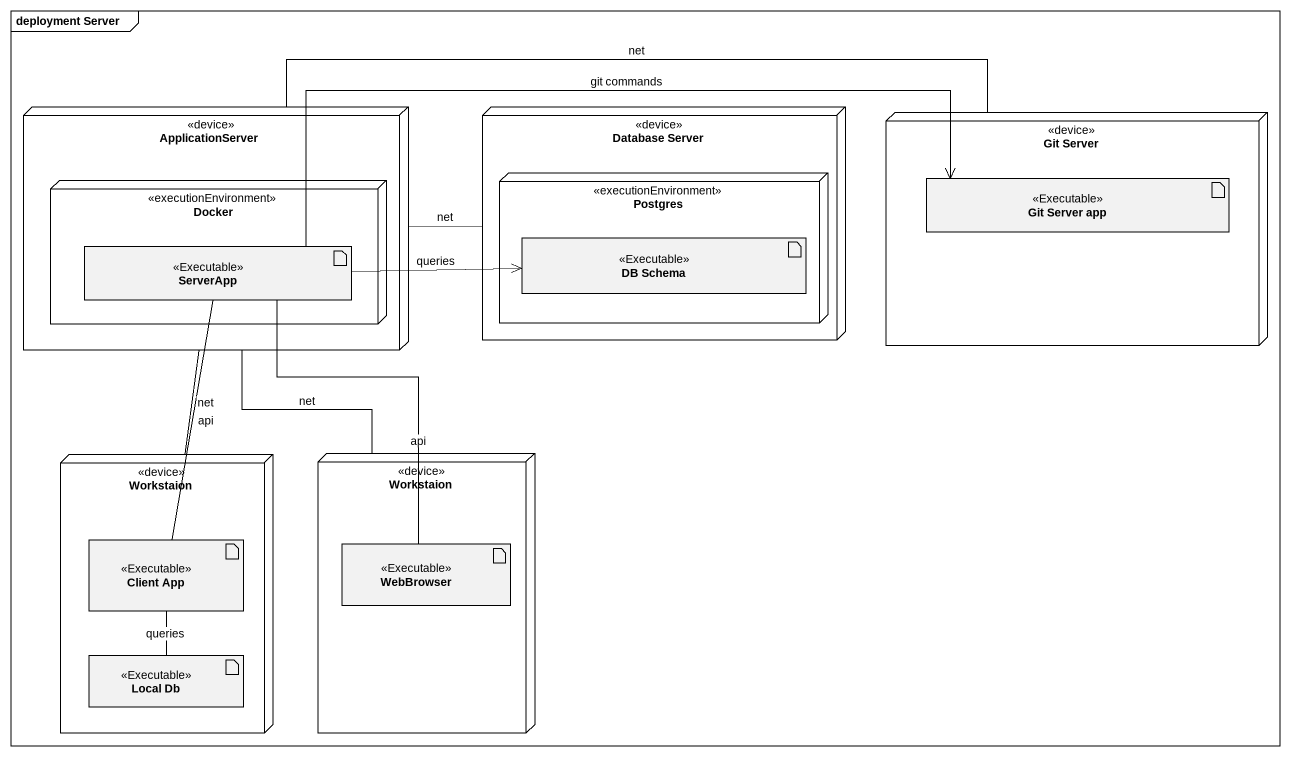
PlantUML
@startuml
mainframe deployment Server
node ApplicationServer <<device>> {
  node Docker <<executionEnvironment>> {
    artifact ServerApp <<Executable>>
  }
}
node "Database Server" as Database_Server <<device>> {
  node Postgres <<executionEnvironment>> {
    artifact "DB Schema" as DB_Schema <<Executable>>
  }
}
node "Git Server" as Git_Server <<device>> {
  artifact "Git Server app" as Git_Server_app <<Executable>>
}
node Workstaion <<device>> {
  artifact "Client App" as Client_App <<Executable>>
  artifact "Local Db" as Local_Db <<Executable>>
}
node "Workstaion" as Workstaion_2 <<device>> {
  artifact WebBrowser <<Executable>>
}
ApplicationServer -right- Database_Server : net
ApplicationServer -right- Git_Server : net
ServerApp -right-> Git_Server_app : git commands
ServerApp -right-> DB_Schema : queries
Workstaion -up- ApplicationServer : net
Workstaion_2 -up- ApplicationServer : net
Client_App -up- ServerApp : api
Client_App -- Local_Db : queries
WebBrowser -up- ServerApp : api
@enduml
